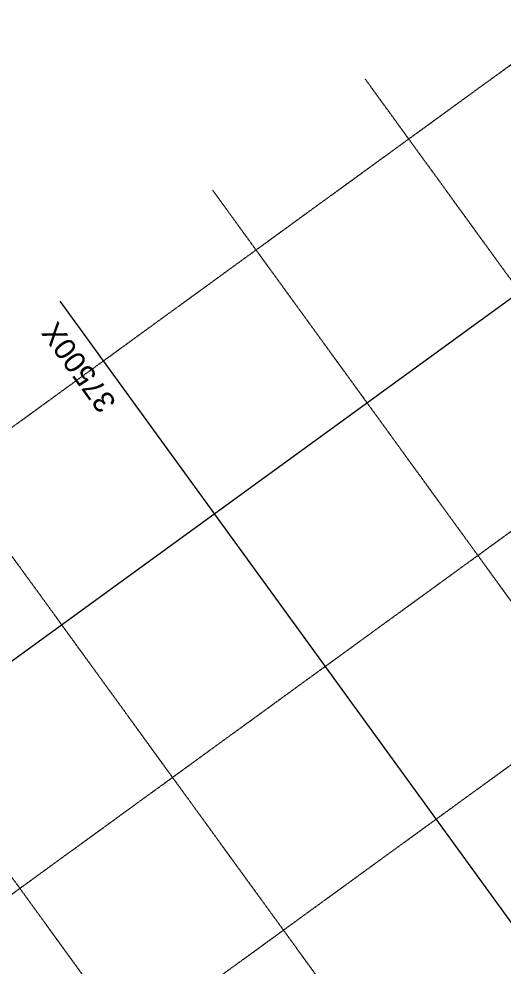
# Model space of a CAD drawing. Header units: millimetres. Extents: x -11105 to 6250, y -8045 to 7046.
# Drawn here: x -6121 to -4836, y -609 to 1902 of the extents above; entities that cross this region are included whole.
import ezdxf
from ezdxf.enums import TextEntityAlignment as Align

# ---------------------------------------------------------------- set-up
doc = ezdxf.new("R2010")
doc.units = ezdxf.units.MM
doc.linetypes.add('DOT', pattern=[2, 1, -1])
doc.layers.add('_Сеть_', color=1, linetype='Continuous')
doc.styles.add('Arial', font='arial.ttf', dxfattribs={"height": 0.2})

msp = doc.modelspace()

# ---------------------------------------------------------------- linework, layer by layer
at = {"layer": '_Сеть_', "color": 251, "linetype": 'DOT', "lineweight": 13, "ltscale": 0.09, "true_color": 0x42495b}
for points in [[(-11104.8, -2786.8), (2429.5, 7046.4)], [(-10517.1, -3595.8), (3017.2, 6237.4)], [(-10223.2, -4000.3), (3311.1, 5832.9)], [(-1196.7, -3772.7), (-5203.4, 1742.1)], [(-1601.2, -4066.5), (-5607.9, 1448.2)], [(-2410.2, -4654.3), (-6416.9, 860.4)], [(-2814.7, -4948.2), (-6821.4, 566.5)]]:
    msp.add_lwpolyline(points, dxfattribs=at)
at = {"layer": '_Сеть_', "color": 251, "linetype": 'Continuous', "lineweight": 13, "ltscale": 0.09, "true_color": 0x42495b}
for points in [[(-10810.9, -3191.3), (2723.4, 6641.9)], [(-2005.7, -4360.4), (-6012.4, 1154.3)]]:
    msp.add_lwpolyline(points, dxfattribs=at)

# ---------------------------------------------------------------- texts
at = {"layer": '_Сеть_', "color": 253, "true_color": 0x999ea1, "style": 'Arial'}
msp.add_text('37500X', height=56.04, rotation=126, dxfattribs=at).set_placement((-6006.4, 1114.2), align=Align.BOTTOM_RIGHT)

doc.saveas('drawing.dxf')
